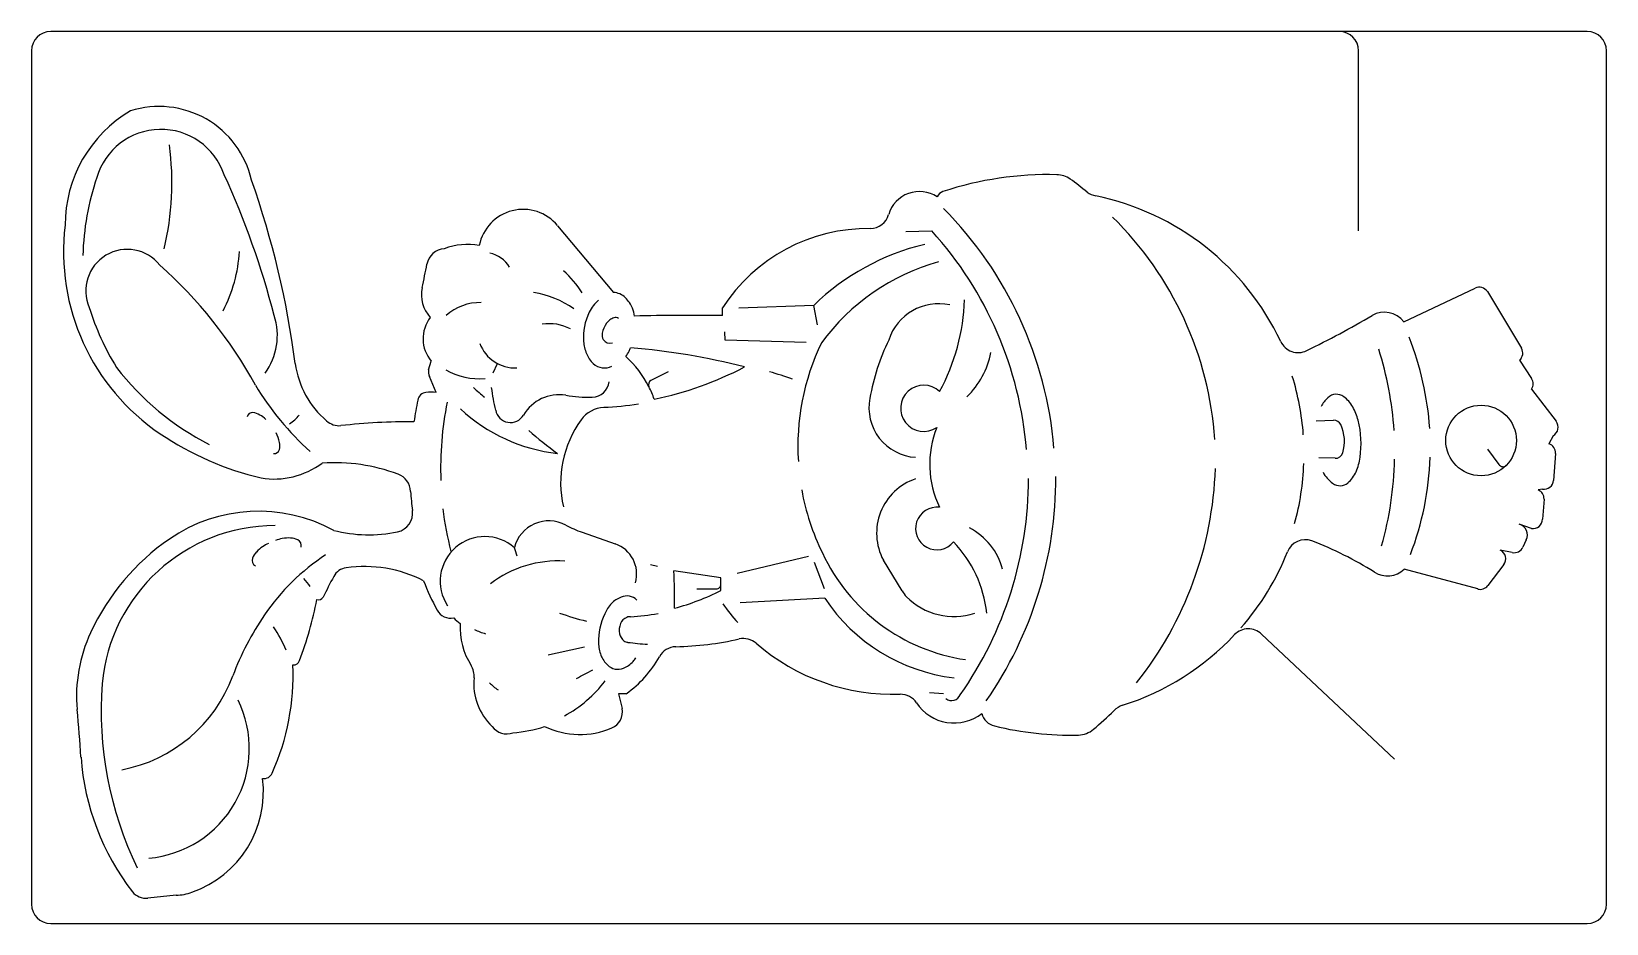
# Model space of a CAD drawing. Extents: x -3.03 to 0.25, y -0.99 to 0.87.
import ezdxf

# ---------------------------------------------------------------- set-up
doc = ezdxf.new("R2010")
doc.units = 0
doc.layers.add('WHITE', color=7, linetype='CONTINUOUS')

msp = doc.modelspace()

# ---------------------------------------------------------------- linework, layer by layer
at = {"layer": 'WHITE', "linetype": 'CONTINUOUS'}
for p, q in [((-0.307999, 0.869), (-2.99, 0.869)), ((0.208, 0.869), (-0.307999, 0.869)), ((-3.029999, 0.828999), (-3.029999, -0.947)), ((-0.268, 0.453999), (-0.268, 0.828999)), ((0.247999, -0.947), (0.247999, 0.828999)), ((-1.934999, 0.465), (-1.819, 0.326)), ((-1.21, 0.453), (-1.156, 0.453999)), ((-0.173999, 0.264999), (-0.025, 0.335)), ((0, 0.328), (0.071, 0.209999)), ((-1.401999, 0.298999), (-1.557999, 0.293)), ((-1.394, 0.259), (-1.401999, 0.298999)), ((-1.592, 0.277999), (-1.592, 0.293999)), ((-1.585999, 0.226999), (-1.587, 0.244)), ((-1.417999, 0.222), (-1.585999, 0.226999)), ((-2.203999, 0.165), (-2.197999, 0.182999)), ((-2.069, 0.158999), (-2.059999, 0.178)), ((0.067, 0.185), (0.092, 0.146999)), ((-2.187999, 0.118), (-2.201999, 0.150999)), ((-1.705, 0.160999), (-1.741, 0.143)), ((0.092, 0.125), (0.143, 0.057999)), ((-0.356, 0.059), (-0.319999, 0.059999)), ((0, 0), (0.024, -0.032)), ((0.136999, 0.028), (0.128, 0.010999)), ((-0.317, -0.018999), (-0.351, -0.017999)), ((0.142, -0.008999), (0.137999, -0.064999)), ((0.115, -0.082999), (0.105999, -0.085)), ((0.118, -0.104), (0.115, -0.145999)), ((0.092, -0.165), (0.065999, -0.156)), ((-1.883999, -0.172999), (-1.815, -0.196999)), ((0.081, -0.188999), (0.074, -0.203999)), ((-1.560999, -0.257999), (-1.412999, -0.223)), ((0.052, -0.215), (0.027, -0.209999)), ((-1.726999, -0.244), (-1.741999, -0.240999)), ((-1.595, -0.268), (-1.692999, -0.252999)), ((-1.401, -0.234999), (-1.379999, -0.289999)), ((-1.218, -0.294999), (-1.256999, -0.231)), ((-0.019999, -0.291), (-0.172999, -0.25)), ((0.034, -0.239999), (0.001, -0.284)), ((-1.644999, -0.291), (-1.605, -0.291)), ((-1.595, -0.280999), (-1.595, -0.268)), ((-1.595, -0.293999), (-1.595, -0.280999)), ((-1.378999, -0.31), (-1.554999, -0.319999)), ((-0.193, -0.644999), (-0.469999, -0.384999)), ((-1.792, -0.509), (-1.807999, -0.509)), ((-1.807999, -0.509), (-1.800999, -0.54)), ((-1.131999, -0.509), (-1.161, -0.507)), ((-2.729, -0.927999), (-2.788, -0.934)), ((-2.99, -0.986999), (0.208, -0.986999))]:
    msp.add_line(p, q, dxfattribs=at)
msp.add_circle((-0.013, 0.017999), 0.073539, dxfattribs=at)
for centre, radius, start, end in [((-2.99, 0.828999), 0.039999, 90, 180), ((-0.307999, 0.828999), 0.039999, 0, 90), ((0.208, 0.828999), 0.039999, 0, 90), ((-2.684, 0.466099), 0.276, 120.476, 180.0208), ((-2.764799, 0.5151), 0.197959, 13.10961, 107.4006), ((-2.7606, 0.526499), 0.138844, 18.68273, 163.9016), ((-3.327899, 0.554499), 0.590141, 346.5266, 7.644048), ((-2.388, 0.390799), 0.535139, 161.003, 178.6937), ((-4.205999, -0.153699), 1.735545, 14.40296, 24.68084), ((-4.367799, -0.069599), 1.902969, 7.476062, 19.32045), ((-0.9139, -0.1276), 0.698834, 88.53225, 108.2716), ((-0.897, 0.519999), 0.051009, 55.3758, 88.8767), ((-1.292099, -0.0239), 0.723283, 50.59913, 54.10134), ((-1.1819, 0.4694), 0.066744, 56.42895, 163.8188), ((-1.1272, 0.517599), 0.019276, 107.4958, 157.4259), ((-0.8072, 0.5689), 0.042601, 232.7266, 259.4547), ((-0.925999, -0.009999), 0.548352, 25.25673, 78.32121), ((-2.006799, 0.405999), 0.092959, 39.41088, 168.8351), ((-1.701099, -0.0638), 0.801804, 4.707266, 44.78272), ((-2.5066, 0.410699), 0.456774, 173.0461, 236.0038), ((-1.288399, 0.097299), 0.361751, 89.30306, 147.0611), ((-1.2845, 0.498999), 0.040003, 270.7162, 344.0546), ((-1.284399, -0.029599), 0.71915, 3.955053, 45.46196), ((-1.7309, -0.064999), 0.774513, 4.739682, 42.07464), ((-2.830699, 0.329299), 0.086411, 38.42164, 203.3901), ((-2.9138, 0.432399), 0.317532, 332.9508, 356.1355), ((-2.1679, 0.377299), 0.03985, 94.4648, 168.8593), ((-2.1215, 0.285199), 0.140788, 80.39049, 110.5846), ((-2.091099, 0.343199), 0.066549, 32.54383, 76.88274), ((-1.055999, -0.057), 0.496501, 103.3925, 134.1839), ((-3.386699, -0.3176), 0.938016, 28.7099, 48.32335), ((-3.9405, 0.713299), 1.764315, 347.6519, 349.276), ((-2.047299, 0.226099), 0.190913, 31.20052, 49.37595), ((-1.018599, -0.0488), 0.455823, 105.7071, 143.7083), ((-2.149199, 0.321299), 0.069411, 167.7668, 222.9567), ((-0.016499, 0.3172), 0.019725, 33.20658, 115.5258), ((-2.0966, 0.2), 0.105032, 88.58154, 132.0683), ((-2.0178, 0.1242), 0.204448, 55.15951, 80.76802), ((-1.794799, 0.2483), 0.08278, 131.8175, 153.6826), ((-1.820799, 0.288), 0.038042, 45.21306, 87.28802), ((-1.8367, 0.269699), 0.062252, 21.98949, 46.69234), ((-1.142, 0.192999), 0.109416, 77.86862, 161.8962), ((-1.521, 0.326299), 0.43327, 331.5658, 357.9763), ((-2.3766, 0.462699), 0.559141, 197.453, 211.5666), ((-2.650799, 0.236399), 0.132499, 323.7183, 18.2982), ((-2.142799, 0.229699), 0.072304, 142.2432, 220.2317), ((-1.764, 0.2327), 0.117323, 153.5223, 184.2526), ((-1.806599, 0.242599), 0.032761, 126.3102, 143.6897), ((-1.8126, 0.252299), 0.021411, 104.6207, 128.7434), ((-1.813899, 0.2639), 0.00998, 53.93048, 114.2539), ((-1.8615, 0.2639), 0.087481, 8.611718, 19.42913), ((-1.648999, -6.0342), 6.312457, 89.48263, 91.14373), ((-1.303099, 2.0954), 2.105499, 296.1245, 300.3258), ((-0.214399, 0.233699), 0.051164, 37.76682, 120.0227), ((-1.9526, 0.1658), 0.095282, 62.09023, 98.69131), ((-1.8221, 0.237399), 0.020218, 169.7458, 207.7057), ((-1.794, 0.232999), 0.048662, 143.3658, 170.5377), ((-0.740999, 0.0023), 0.622332, 3.749771, 21.75867), ((-2.022999, 0.247999), 0.07912, 200.7256, 272.1746), ((-1.7926, 0.231999), 0.088762, 185.171, 201.8254), ((-1.820999, 0.219999), 0.057999, 201.2505, 226.3972), ((-1.825699, 0.237499), 0.017156, 213.5973, 285.8995), ((-1.8629, 0.245199), 0.087241, 323.2484, 331.8193), ((-1.8961, 0.255299), 0.121466, 335.0173, 338.6103), ((-1.904999, -1.231999), 1.448202, 75.6471, 85.16736), ((-0.9361, 0.005399), 0.498889, 154.3954, 183.6086), ((-0.842, 0.03), 0.449471, 154.005, 170.2652), ((-1.207699, 0.236299), 0.1782, 314.4089, 348.5766), ((-0.3938, 0.2406), 0.039824, 204.6345, 296.5651), ((-0.914799, -0.009999), 0.722463, 3.888985, 17.56219), ((0.0541, 0.1999), 0.019688, 310.8851, 30.86394), ((-2.406799, 0.511799), 0.562069, 217.453, 243.2252), ((-2.293099, 0.2034), 0.189609, 187.6985, 229.5986), ((-2.168599, 0.1629), 0.035456, 176.6051, 199.6104), ((-2.0975, 0.290199), 0.143684, 240.6162, 274.5915), ((-1.838, 0.202999), 0.033999, 227.3861, 298.0725), ((-1.947999, 0.0251), 0.228506, 27.32761, 47.28777), ((-1.882699, 0.8186), 0.729907, 281.7548, 297.4708), ((-2.039999, 0.45), 0.612474, 211.1723, 227.978), ((-1.863999, 0.144199), 0.036244, 271.5822, 353.3456), ((-1.7356, 0.1342), 0.010324, 121.5348, 204.0758), ((-1.904999, -1.231999), 1.452367, 71.57753, 73.56148), ((-1.172899, 0.084899), 0.048108, 46.85304, 303.9872), ((-0.926499, -0.0093), 0.54492, 4.135809, 17.21791), ((0.075999, 0.136), 0.019416, 325.4915, 34.50852), ((-1.491299, -0.0518), 0.750626, 168.1766, 171.6659), ((-2.2069, 0.0987), 0.019382, 96.2098, 170.1975), ((-2.1985, -0.013199), 0.131619, 85.42426, 94.57565), ((-1.512199, 0.7922), 0.893603, 228.0118, 229.9662), ((-1.752499, 0.164999), 0.322627, 186.5853, 195.0916), ((-1.932, 0.027), 0.086145, 80.64702, 149.2645), ((-1.867699, 0.424), 0.316034, 260.8417, 270.8521), ((-1.9492, 0.028299), 0.228123, 19.38013, 26.47519), ((-1.1838, 0.085999), 0.103186, 168.8208, 266.5553), ((-0.285399, 0.0563), 0.068859, 132.5871, 151.6485), ((-0.3143, 0.0886), 0.025531, 53.13008, 133.8891), ((-0.3393, 0.053499), 0.068588, 30.19031, 54.01561), ((-2.5701, 0.064999), 0.011054, 84.28941, 169.6027), ((-2.5738, 0.0405), 0.035828, 58.35059, 82.29954), ((-2.5857, 0.0128), 0.065805, 48.38815, 62.18876), ((-2.5234, 0.106899), 0.061881, 299.4233, 324.5377), ((-1.471699, -0.0393), 0.706764, 168.7982, 182.0839), ((-1.896299, 0.3409), 0.352033, 226.8647, 263.6886), ((-2.0331, 0.086699), 0.031319, 190.4517, 329.9148), ((-1.835399, 0.024999), 0.062104, 93.32312, 144.5696), ((-1.873899, 0.820199), 0.734025, 272.7252, 278.3741), ((-0.3833, 0.0313), 0.117837, 14.0952, 28.7618), ((-2.579299, 0.0024), 0.066322, 10.07304, 28.45875), ((-2.389499, 0.0885), 0.039654, 228.0665, 275.0636), ((-2.237699, -1.321399), 1.3784, 89.84621, 96.17632), ((-1.503999, 0.591199), 0.738922, 228.3575, 234.3181), ((-1.7063, -0.069999), 0.22238, 143.9082, 192.9927), ((-0.9554, -0.031199), 0.205267, 158.209, 205.9409), ((-0.319399, 0.043999), 0.016011, 25.92494, 92.14758), ((-0.380699, 0.016199), 0.083315, 343.1097, 24.68869), ((-0.450999, 0.011999), 0.188223, 351.1381, 14.77455), ((0.1274, 0.045499), 0.01999, 298.7479, 38.70457), ((-2.4052, 0.5608), 0.63792, 235.9911, 256.6957), ((-2.548899, 0.006499), 0.035696, 347.8716, 12.12841), ((0.1221, -0.007999), 0.019894, 357.1232, 72.74905), ((-2.525199, 0.1059), 0.168041, 260.8235, 306.6039), ((-2.5246, 0.002), 0.011088, 262.7468, 344.1976), ((-2.399899, -0.410399), 0.382247, 69.65448, 93.76521), ((-0.925999, -0.011199), 0.544324, 344.6821, 358.0207), ((-0.3161, -0.0032), 0.015844, 266.7398, 342.3655), ((-0.381399, -0.002), 0.117362, 337.4552, 352.657), ((-0.915599, -0.0046), 0.722794, 344.2332, 358.6999), ((-0.741199, 0.0041), 0.622548, 339.0002, 358.0577), ((0.0324, -0.0265), 0.01004, 213.2153, 311.3478), ((-2.280999, -0.0895), 0.040028, 2.147585, 69.5278), ((-1.152099, -0.1748), 0.119006, 108.572, 208.1801), ((-1.737999, -0.0613), 0.783, 324.948, 0.021952), ((-1.713, -0.06), 0.814982, 325.296, 0.210903), ((-1.322999, -0.014799), 0.757419, 321.5292, 358.0934), ((-0.281499, -0.0156), 0.068625, 208.1707, 233.8315), ((-0.3357, -0.018399), 0.068914, 311.53, 335.4803), ((0.118099, -0.063199), 0.019981, 261.1017, 354.8315), ((-1.700399, -0.0541), 0.541664, 183.5882, 187.8414), ((-0.936699, 0.003399), 0.49821, 190.2205, 206.1279), ((-0.3066, -0.0507), 0.025456, 232.8153, 310.6989), ((0.098299, -0.1031), 0.019669, 357.3842, 66.95441), ((-2.557399, -0.4562), 0.32698, 61.4287, 124.5843), ((-2.276499, -0.1331), 0.039817, 282.3259, 7.356977), ((-1.472599, -0.0361), 0.706886, 187.1431, 194.4923), ((-1.145499, -0.1651), 0.044441, 82.89098, 321.0377), ((-2.5225, -0.520999), 0.362, 90.07914, 174.7697), ((-1.9531, -0.223399), 0.074217, 61.77759, 165.6454), ((-1.8005, 0.062199), 0.249588, 241.9154, 250.4543), ((0.0595, -0.1789), 0.023804, 334.8374, 74.15379), ((0.094999, -0.145199), 0.020015, 261.3844, 357.7094), ((-2.4665, -0.585999), 0.485444, 124.7213, 155.1507), ((-2.484099, -0.3005), 0.117126, 116.8494, 123.6494), ((-2.4828, -0.3005), 0.11724, 102.4122, 109.5322), ((-2.495399, -0.255899), 0.071036, 86.44882, 100.2182), ((-2.493299, -0.2238), 0.038862, 63.56681, 86.60754), ((-2.4812, -0.200499), 0.012692, 343.9926, 65.66815), ((-2.328, 0.113999), 0.292263, 255.5358, 281.8483), ((-2.0864, -0.2748), 0.092962, 48.66333, 213.4166), ((-1.292399, -0.3676), 0.251775, 6.063802, 43.90572), ((-1.139099, -0.283699), 0.134393, 14.52223, 62.95829), ((-0.379, -0.228), 0.03956, 69.27444, 159.2744), ((-0.628, -0.8796), 0.737106, 57.78039, 69.09643), ((-2.5583, -0.2317), 0.012608, 158.1142, 243.233), ((-2.532999, -0.240999), 0.039623, 137.0454, 159.2744), ((-2.509999, -0.261999), 0.070724, 123.4654, 137.2906), ((-2.164, -0.605), 0.46126, 123.4144, 145.6898), ((-3.8148, -0.811599), 1.8898, 18.14732, 18.72258), ((-1.8372, -0.2599), 0.066702, 344.2552, 70.55997), ((-1.028599, -0.049899), 0.392321, 205.0495, 261.5869), ((-0.925599, -0.0099), 0.548952, 318.7296, 338.1734), ((0.0185, -0.227799), 0.019725, 321.7938, 64.47421), ((0.0561, -0.195699), 0.01973, 258.0067, 335.1234), ((-2.370599, -0.2811), 0.034382, 97.35238, 152.0941), ((-2.3366, -0.511699), 0.267454, 62.7164, 98.2543), ((-1.934, -0.466099), 0.23352, 86.56294, 127.1497), ((-2.760799, -0.3057), 1.069099, 358.644, 2.825472), ((-0.207899, -0.212899), 0.050935, 237.8395, 313.2498), ((-2.595999, -0.384), 0.17584, 33.87081, 40.84874), ((-1.3966, -0.805999), 1.140833, 151.6918, 154.1178), ((-1.6768, -0.0643), 0.576682, 201.3236, 207.9959), ((-1.8176, 0.1441), 0.491421, 284.8082, 296.9353), ((-1.605, -0.281), 0.009999, 270, 0.00017), ((-1.164099, -0.2639), 0.062238, 209.9846, 223.8282), ((-0.014799, -0.2717), 0.020023, 254.9209, 322.0999), ((-3.2617, -0.147499), 0.842122, 339.6757, 348.666), ((-2.4326, -0.3023), 0.011164, 252.3715, 329.3003), ((-1.7588, -0.377299), 0.085391, 138.7509, 156.3168), ((-1.782399, -0.3615), 0.057346, 111.0591, 135.0706), ((-1.791, -0.335999), 0.030463, 46.33216, 113.1986), ((-1.235999, -0.071999), 0.434162, 215.1542, 221.7322), ((-1.0648, -0.1018), 0.376919, 213.5299, 263.1125), ((-1.1107, -0.209899), 0.138191, 224.6481, 288.4349), ((-2.0625, -0.6764), 0.585347, 145.5172, 159.562), ((-2.157999, -0.32), 0.03178, 208.1785, 282.7244), ((-2.0741, -0.280699), 0.104194, 222.4328, 232.1732), ((-1.7387, 0.1918), 0.56644, 250.1543, 256.0766), ((-1.7249, -0.398699), 0.125173, 153.5782, 181.9686), ((-1.783699, -0.370299), 0.021572, 109.7789, 160.2212), ((-1.785599, -0.3609), 0.01218, 77.67527, 116.3546), ((-1.814799, 0.145699), 0.495718, 273.678, 280.3193), ((-2.624799, -0.5138), 0.311479, 154.9653, 185.1944), ((-2.787899, -0.5429), 0.313825, 23.4527, 33.43183), ((-1.989799, -0.370399), 0.148361, 177.1415, 212.4475), ((-2.062099, -0.2915), 0.095284, 241.2024, 256.0949), ((-1.7719, -0.3767), 0.034901, 156.8876, 192.0833), ((-1.779199, -0.3781), 0.027441, 192.4156, 229.5796), ((-0.925999, -0.01), 0.548977, 287.7089, 316.7715), ((-0.4975, -0.413499), 0.039604, 46.02303, 136.0231), ((-2.3008, 1.2961), 1.758436, 281.3412, 283.879), ((-1.7646, -0.400099), 0.085436, 181.9449, 199.7711), ((-1.7877, -0.386199), 0.015821, 233.9993, 265.2965), ((-1.703999, 0.259), 0.666442, 262.6724, 266.2145), ((-1.6878, -0.451), 0.040017, 91.71836, 151.641), ((-1.703299, 0.259399), 0.670554, 271.222, 282.602), ((-1.548299, -0.4337), 0.03967, 48.47441, 102.67), ((-1.236, -0.071999), 0.438223, 229.2569, 271.8307), ((-2.987999, -0.4697), 0.502426, 336.0062, 2.361257), ((-2.484399, -0.4361), 0.012998, 262.9285, 342.5408), ((-2.1489, -0.4715), 0.040152, 353.5652, 32.38363), ((-1.792199, -0.406899), 0.057252, 202.7122, 227.3359), ((-1.809199, -0.4277), 0.030435, 224.3353, 291.5917), ((-1.82, -0.402999), 0.057314, 292.5431, 317.1211), ((-1.9345, -0.3119), 0.24322, 305.8663, 330.41), ((-1.843499, -0.386599), 0.085784, 319.7754, 326.4581), ((-2.131099, -0.543099), 0.753916, 175.8088, 205.78), ((-2.898499, -0.365799), 0.306453, 280.6242, 339.7262), ((-1.9872, -0.4878), 0.122389, 174.4664, 226.7878), ((-1.975899, -0.383), 0.144326, 225.5334, 234.8454), ((-2.0457, -0.3238), 0.262685, 298.3406, 322.9687), ((-2.1484, 0.040799), 0.57604, 295.9868, 299.814), ((-2.805599, -0.6229), 0.229024, 274.9112, 26.1399), ((-1.221199, -0.5497), 0.039662, 33.16921, 91.15443), ((-1.115, -0.503899), 0.019349, 231.5258, 338.4735), ((-7.1919, -0.935799), 4.275076, 3.95413, 5.28531), ((-1.8351, -0.5476), 0.034936, 292.0146, 12.56438), ((-1.1098, -0.4758), 0.094055, 213.7239, 307.9177), ((-1.018, -0.541999), 0.034928, 193.2405, 256.7595), ((-1.2846, -0.0276), 0.724104, 309.913, 314.5076), ((-0.746299, -0.5741), 0.043017, 107.1713, 135.5654), ((-2.0412, -0.556099), 0.036379, 215.0437, 291.275), ((-2.046, -0.3247), 0.265915, 273.8814, 288.4145), ((-1.8887, -0.4253), 0.168466, 244.2106, 293.3236), ((-0.865199, 0.089999), 0.685147, 256.4262, 271.1876), ((-0.852999, -0.544), 0.051088, 272.2457, 310.2364), ((-2.410199, -0.603999), 0.518097, 184.0951, 217.7237), ((-2.769099, -0.712599), 0.221823, 289.2437, 7.147442), ((-2.5459, -0.6669), 0.01833, 260.2814, 337.2118), ((-2.99, -0.947), 0.039999, 180, 270), ((-2.7924, -0.8991), 0.035176, 218.4314, 277.1856), ((-2.7293, -0.832499), 0.095494, 270.1799, 290.4086), ((0.208, -0.946999), 0.039999, 270, 359.9999)]:
    msp.add_arc(centre, radius, start, end, dxfattribs=at)

doc.saveas('drawing.dxf')
